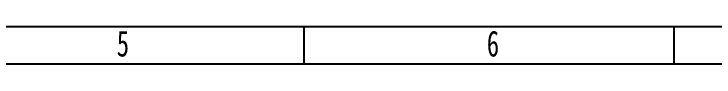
# Model space of a CAD drawing. Header units: millimetres. Extents: x -2889 to 8174, y 2447 to 8478.
# Drawn here: x 1714.7 to 1809.3, y 3624.2 to 3629.2 of the extents above; entities that cross this region are included whole.
import ezdxf

# ---------------------------------------------------------------- set-up
doc = ezdxf.new("R2010")
doc.units = ezdxf.units.MM
for name, color, linetype in [('10', 7, 'Continuous'), ('5', 7, 'Continuous'), ('9', 7, 'Continuous')]:
    doc.layers.add(name, color=color, linetype=linetype)
doc.styles.add('SLDTEXTSTYLE4', font='TXT', dxfattribs={"width": 0.7})

msp = doc.modelspace()

# ---------------------------------------------------------------- linework, layer by layer
at = {"layer": '5'}
for p, q in [((1753.856, 3629.158), (1753.856, 3624.158)), ((1803.856, 3629.158), (1803.856, 3624.158))]:
    msp.add_line(p, q, dxfattribs=at)
at = {"layer": '5', "color": 7, "lineweight": 25}
msp.add_line((1898.856, 3624.158), (1508.856, 3624.158), dxfattribs=at)
at = {"layer": '9', "color": 7}
msp.add_line((1903.856, 3629.158), (1483.856, 3629.158), dxfattribs=at)

# ---------------------------------------------------------------- texts
at = {"layer": '10', "char_height": 3.5, "attachment_point": 2, "style": 'SLDTEXTSTYLE4'}
for s, insert in [('5', (1729.401, 3628.673)), ('6', (1779.403, 3628.673))]:
    msp.add_mtext(s, dxfattribs=dict(at, insert=insert))

doc.saveas('drawing.dxf')
